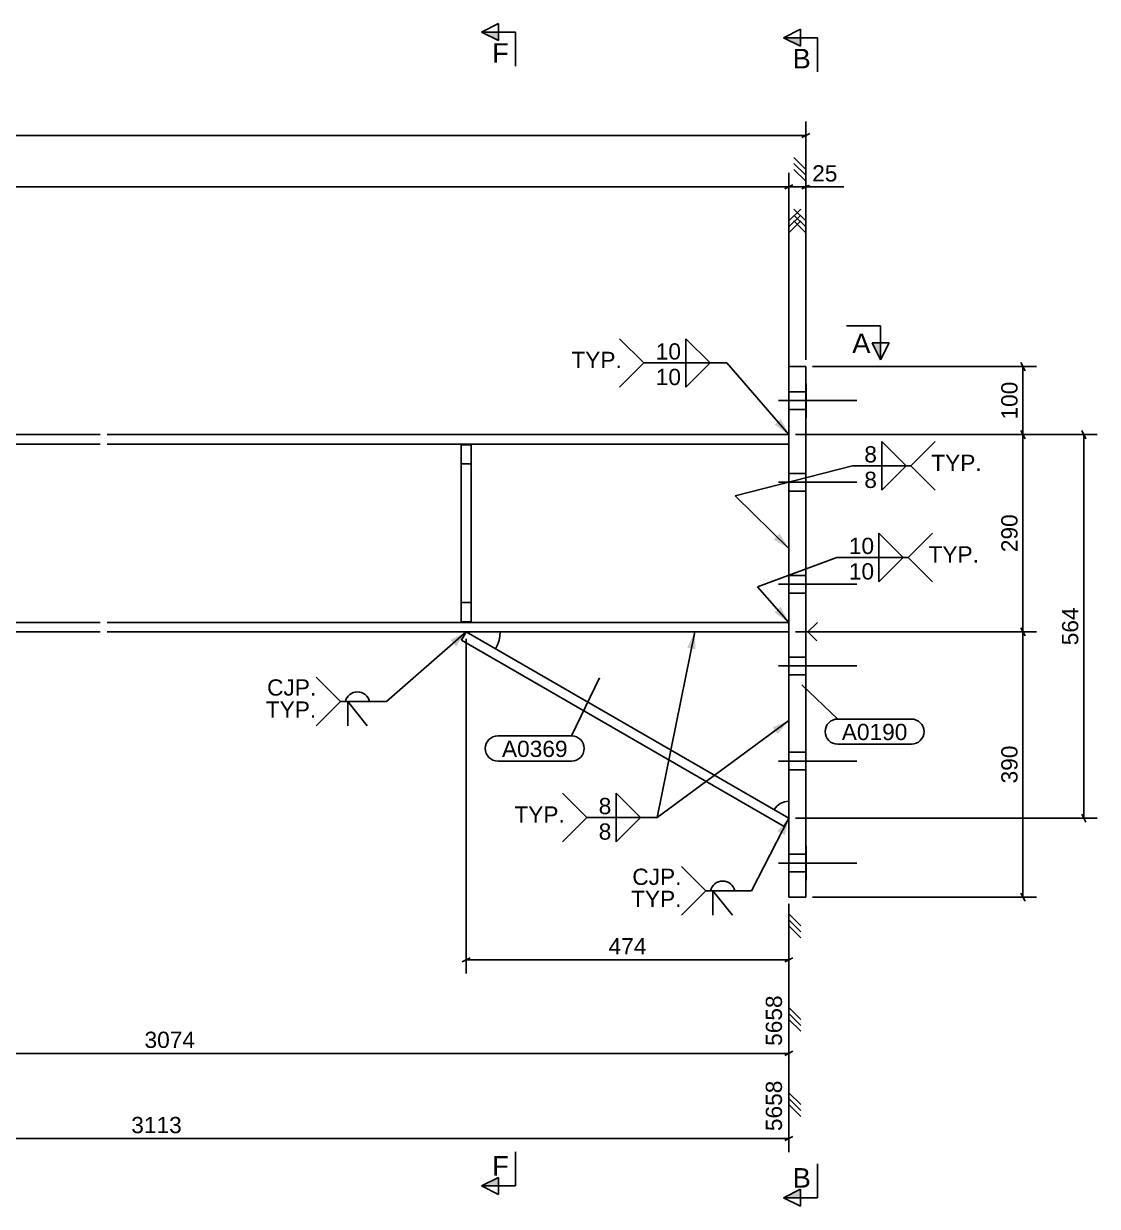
# Model space of a CAD drawing. Header units: millimetres. Extents: x -22 to 819, y -311 to 283.
# Drawn here: x 448.4 to 606.2, y -99 to 74.9 of the extents above; entities that cross this region are included whole.
import ezdxf

# ---------------------------------------------------------------- set-up
doc = ezdxf.new("R2010")
doc.units = ezdxf.units.MM
doc.linetypes.add('DXK_LINE_DOT2', pattern=[3.9198, 1.9599, -1.9599])
doc.styles.add('Arial', font='ARIAL.TTF', dxfattribs={"height": 0.2})

# ---------------------------------------------------------------- blocks, each defined once
blk = doc.blocks.new('Bolt-43751636-2616 - 2596')
at = {"color": 3, "linetype": 'Continuous'}
for p, q in [((559.36, 19.5), (570.86, 19.5)), ((559.36, 19.5), (570.86, 19.5)), ((560.86, 20.8), (563.36, 20.8)), ((560.86, 20.8), (563.36, 20.8)), ((560.86, 18.2), (563.36, 18.2)), ((560.86, 18.2), (563.36, 18.2)), ((560.86, 8.8), (563.36, 8.8)), ((560.86, 8.8), (563.36, 8.8)), ((559.36, 7.5), (570.86, 7.5)), ((559.36, 7.5), (570.86, 7.5)), ((560.86, 6.2), (563.36, 6.2)), ((560.86, 6.2), (563.36, 6.2)), ((560.86, -6.2), (563.36, -6.2)), ((560.86, -6.2), (563.36, -6.2)), ((559.36, -7.5), (570.86, -7.5)), ((559.36, -7.5), (570.86, -7.5)), ((560.86, -8.8), (563.36, -8.8)), ((560.86, -8.8), (563.36, -8.8)), ((560.86, -18.2), (563.36, -18.2)), ((560.86, -18.2), (563.36, -18.2)), ((559.36, -19.5), (570.86, -19.5)), ((559.36, -19.5), (570.86, -19.5)), ((560.86, -20.8), (563.36, -20.8)), ((560.86, -20.8), (563.36, -20.8)), ((560.86, -32.2), (563.36, -32.2)), ((560.86, -32.2), (563.36, -32.2)), ((559.36, -33.5), (570.86, -33.5)), ((559.36, -33.5), (570.86, -33.5)), ((560.86, -34.8), (563.36, -34.8)), ((560.86, -34.8), (563.36, -34.8)), ((559.36, -48.5), (570.86, -48.5)), ((559.36, -48.5), (570.86, -48.5)), ((560.86, -47.2), (563.36, -47.2)), ((560.86, -47.2), (563.36, -47.2)), ((560.86, -49.8), (563.36, -49.8)), ((560.86, -49.8), (563.36, -49.8))]:
    blk.add_line(p, q, dxfattribs=at)
blk = doc.blocks.new('Part-43751636-2630 - 2596')
at = {"linetype": 'Continuous'}
blk.add_hatch(color=2, dxfattribs=at).paths.add_polyline_path([(247.1, 14.5), (246.3, 15.9), (247.9, 15.9)])
at = {"color": 2, "linetype": 'Continuous'}
for p, q in [((247.1, 14.5), (246.3, 15.9)), ((246.3, 15.9), (247.9, 15.9)), ((247.9, 15.9), (247.1, 14.5)), ((375.33, 14.8), (373.93, 16.2)), ((375.33, 14.8), (376.63, 16.1)), ((317.33, 14.5), (217.1, 14.5)), ((459.63, 14.5), (318.33, 14.5)), ((560.86, 14.5), (460.63, 14.5)), ((317.33, 13.1), (217.1, 13.1)), ((459.63, 13.1), (318.33, 13.1)), ((560.86, 13.1), (460.63, 13.1)), ((317.33, -13.1), (217.1, -13.1)), ((459.63, -13.1), (318.33, -13.1)), ((560.86, -13.1), (460.63, -13.1)), ((317.33, -14.5), (217.1, -14.5)), ((459.63, -14.5), (318.33, -14.5)), ((560.86, -14.5), (460.63, -14.5))]:
    blk.add_line(p, q, dxfattribs=at)
at = {"color": 7, "linetype": 'DXK_LINE_DOT2'}
for p, q in [((217.1, -14.5), (217.1, 14.5)), ((560.86, 14.5), (560.86, -14.5))]:
    blk.add_line(p, q, dxfattribs=at)
at = {"color": 2, "linetype": 'Continuous'}
blk.add_circle((247.1, 15.4), 1, dxfattribs=at)
blk = doc.blocks.new('Part-43751636-2631 - 2596')
at = {"color": 7, "linetype": 'DXK_LINE_DOT2'}
for p, q in [((512.68, 13), (512.68, -13)), ((514.18, 13), (512.68, 13)), ((514.18, -13), (514.18, 13)), ((512.68, 10.2), (514.18, 10.2)), ((512.68, -10.2), (514.18, -10.2)), ((512.68, -13), (514.18, -13))]:
    blk.add_line(p, q, dxfattribs=at)
blk = doc.blocks.new('Part-43751636-2632 - 2596')
at = {"color": 2, "linetype": 'Continuous'}
for p, q in [((514.18, 13), (512.68, 13)), ((512.68, -13), (512.68, 13)), ((514.18, 13), (514.18, -13)), ((514.18, -13), (512.68, -13))]:
    blk.add_line(p, q, dxfattribs=at)
at = {"color": 7, "linetype": 'DXK_LINE_DOT2'}
for p, q in [((512.68, 10.2), (514.18, 10.2)), ((512.68, -10.2), (514.18, -10.2))]:
    blk.add_line(p, q, dxfattribs=at)
blk = doc.blocks.new('Part-43751636-2637 - 2596')
at = {"color": 2, "linetype": 'Continuous'}
for p, q in [((513.43, -14.5), (512.73, -15.71)), ((513.43, -14.5), (560.86, -41.88)), ((518.26, -15.79), (518.39, -15.15)), ((518.43, -14.5), (518.39, -15.15)), ((512.73, -15.71), (560.16, -43.1)), ((518.05, -16.41), (517.76, -17)), ((518.05, -16.41), (518.26, -15.79)), ((559.61, -39.72), (559.09, -40.12)), ((560.21, -39.47), (559.61, -39.72)), ((560.86, -39.38), (560.21, -39.47)), ((559.09, -40.12), (558.69, -40.63)), ((560.86, -41.88), (560.16, -43.1))]:
    blk.add_line(p, q, dxfattribs=at)
at = {"color": 7, "linetype": 'DXK_LINE_DOT2'}
for p, q in [((518.39, -15.15), (518.26, -15.79)), ((560.86, -14.5), (518.43, -14.5)), ((560.86, -39.38), (560.86, -14.5)), ((518.26, -15.79), (518.05, -16.41)), ((559.09, -40.12), (559.61, -39.72)), ((559.61, -39.72), (560.21, -39.47))]:
    blk.add_line(p, q, dxfattribs=at)
blk = doc.blocks.new('Part-43751636-2642 - 2596')
at = {"color": 2, "linetype": 'Continuous'}
for p, q in [((563.36, 24.5), (560.86, 24.5)), ((560.86, 24.5), (560.86, -53.5)), ((563.36, 24.5), (563.36, -53.5)), ((563.66, -14.5), (565.06, -13.1)), ((563.66, -14.5), (564.96, -15.8)), ((563.36, -53.5), (560.86, -53.5))]:
    blk.add_line(p, q, dxfattribs=at)
blk = doc.blocks.new('Surfacing-43751636-2700 - 2596')
at = {"color": 7, "linetype": 'Continuous'}
for p, q in [((563.36, -46), (563.41, -46)), ((563.41, -46), (563.41, -51)), ((563.36, -51), (563.41, -51))]:
    blk.add_line(p, q, dxfattribs=at)
at = {"color": 246, "linetype": 'DXK_LINE_DOT2'}
blk.add_line((563.36, -46), (563.36, -51), dxfattribs=at)
blk = doc.blocks.new('Surfacing-43751636-2705 - 2596')
at = {"color": 7, "linetype": 'Continuous'}
for p, q in [((563.36, -46), (563.41, -46)), ((563.41, -46), (563.41, -51)), ((563.36, -51), (563.41, -51))]:
    blk.add_line(p, q, dxfattribs=at)
at = {"color": 246, "linetype": 'DXK_LINE_DOT2'}
blk.add_line((563.36, -46), (563.36, -51), dxfattribs=at)
blk = doc.blocks.new('Surfacing-43751636-2710 - 2596')
at = {"color": 7, "linetype": 'Continuous'}
for p, q in [((563.36, 22), (563.41, 22)), ((563.41, 22), (563.41, 17)), ((563.36, 17), (563.41, 17))]:
    blk.add_line(p, q, dxfattribs=at)
at = {"color": 246, "linetype": 'DXK_LINE_DOT2'}
blk.add_line((563.36, 22), (563.36, 17), dxfattribs=at)
blk = doc.blocks.new('Surfacing-43751636-2715 - 2596')
at = {"color": 7, "linetype": 'Continuous'}
for p, q in [((563.36, 22), (563.41, 22)), ((563.41, 22), (563.41, 17)), ((563.36, 17), (563.41, 17))]:
    blk.add_line(p, q, dxfattribs=at)
at = {"color": 246, "linetype": 'DXK_LINE_DOT2'}
blk.add_line((563.36, 22), (563.36, 17), dxfattribs=at)
blk = doc.blocks.new('StraightDimension-43751636-5542 - 2596')
at = {"color": 7, "linetype": 'Continuous'}
for p, q in [((374.93, -30.5), (374.93, -91)), ((560.86, -54.5), (560.86, -91)), ((374.93, -82.25), (376.68, -84)), ((374.93, -82.25), (374.93, -85.75)), ((374.93, -83.13), (376.68, -84.87)), ((560.86, -82.25), (562.61, -84)), ((560.86, -82.25), (560.86, -85.75)), ((560.86, -83.13), (562.61, -84.87)), ((374.93, -84), (376.68, -85.75)), ((560.86, -84), (562.61, -85.75)), ((375.53, -88.7), (374.33, -89.3)), ((374.93, -89), (560.86, -89)), ((560.26, -89.3), (561.46, -88.7))]:
    blk.add_line(p, q, dxfattribs=at)
at = {"color": 0, "linetype": 'Continuous'}
blk.add_wipeout([(560.36, -79.99), (556.86, -79.99), (556.86, -88.4), (560.36, -88.4)], dxfattribs=at)
at = {"color": 0}
blk.add_wipeout([(472.1, -88.7), (472.1, -85.2), (463.69, -85.2), (463.69, -88.7)], dxfattribs=at)
at = {"color": 7, "linetype": 'Continuous', "style": 'Arial'}
blk.add_text('5658', height=2.388, rotation=90.0002, dxfattribs=at).set_placement((559.86, -87.9))
at = {"color": 7, "style": 'Arial'}
blk.add_text('3113', height=2.388, dxfattribs=at).set_placement((464.19, -88.2))
blk = doc.blocks.new('StraightDimension-43751636-2815 - 2596')
at = {"color": 7, "linetype": 'Continuous'}
for p, q in [((513.43, -15.5), (513.43, -64.71)), ((560.86, -54.5), (560.86, -64.71)), ((560.86, -55.96), (562.61, -57.71)), ((560.86, -55.96), (560.86, -59.46)), ((560.86, -56.83), (562.61, -58.58)), ((560.86, -57.71), (562.61, -59.46)), ((514.03, -62.41), (512.83, -63.01)), ((560.26, -63.01), (561.46, -62.41)), ((513.43, -62.71), (560.86, -62.71))]:
    blk.add_line(p, q, dxfattribs=at)
at = {"color": 0}
blk.add_wipeout([(540.42, -62.41), (540.42, -58.91), (533.86, -58.91), (533.86, -62.41)], dxfattribs=at)
at = {"color": 7, "style": 'Arial'}
blk.add_text('474', height=2.388, dxfattribs=at).set_placement((534.36, -61.91))
blk = doc.blocks.new('StraightDimension-43751636-2834 - 2596')
at = {"color": 7, "linetype": 'Continuous'}
for p, q in [((217.1, 15.5), (217.1, 52.97)), ((560.86, 15.5), (560.86, 52.97)), ((217.7, 51.22), (216.5, 50.62)), ((217.1, 50.92), (560.86, 50.92)), ((560.26, 50.62), (561.46, 51.22)), ((217.1, 45.92), (215.35, 47.67)), ((217.1, 44.17), (217.1, 47.67)), ((560.86, 45.92), (562.61, 47.67)), ((560.86, 44.17), (560.86, 47.67)), ((217.1, 45.04), (215.35, 46.79)), ((217.1, 44.17), (215.35, 45.92)), ((560.86, 45.04), (562.61, 46.79)), ((560.86, 44.17), (562.61, 45.92))]:
    blk.add_line(p, q, dxfattribs=at)
at = {"color": 0}
blk.add_wipeout([(393.19, 51.22), (393.19, 54.72), (384.77, 54.72), (384.77, 51.22)], dxfattribs=at)
at = {"color": 7, "style": 'Arial'}
blk.add_text('5658', height=2.388, dxfattribs=at).set_placement((385.27, 51.72))
blk = doc.blocks.new('StraightDimension-43751636-2840 - 2596')
at = {"color": 7, "linetype": 'Continuous'}
for p, q in [((560.86, 15.5), (560.86, 52.97)), ((563.36, 25.5), (563.36, 52.97)), ((560.26, 50.62), (561.46, 51.22)), ((560.86, 50.92), (563.36, 50.92)), ((563.96, 51.22), (562.76, 50.62)), ((560.86, 45.92), (562.61, 47.67)), ((560.86, 44.17), (560.86, 47.67)), ((563.36, 45.92), (561.61, 47.67)), ((563.36, 44.17), (563.36, 47.67)), ((560.86, 45.04), (562.61, 46.79)), ((560.86, 44.17), (562.61, 45.92)), ((563.36, 45.04), (561.61, 46.79)), ((563.36, 44.17), (561.61, 45.92))]:
    blk.add_line(p, q, dxfattribs=at)
at = {"color": 0}
blk.add_wipeout([(568.5, 51.22), (568.5, 54.72), (563.8, 54.72), (563.8, 51.22)], dxfattribs=at)
at = {"color": 7, "linetype": 'Continuous'}
blk.add_line((563.36, 50.92), (568.94, 50.92), dxfattribs=at)
blk.add_line((563.36, 50.92), (568.94, 50.92), dxfattribs=at)
at = {"color": 7, "style": 'Arial'}
blk.add_text('25', height=2.388, dxfattribs=at).set_placement((564.3, 51.72))
blk = doc.blocks.new('StraightDimension-43751636-2849 - 2596')
at = {"color": 7, "linetype": 'Continuous'}
for p, q in [((214.6, 25.5), (214.6, 60.55)), ((563.36, 25.5), (563.36, 60.55)), ((215.2, 58.8), (214, 58.2)), ((214.6, 58.5), (563.36, 58.5)), ((562.76, 58.2), (563.96, 58.8)), ((214.6, 53.5), (216.35, 55.25)), ((214.6, 51.75), (214.6, 55.25)), ((214.6, 52.63), (216.35, 54.37)), ((563.36, 53.5), (561.61, 55.25)), ((563.36, 52.63), (561.61, 54.37)), ((563.36, 51.75), (563.36, 55.25)), ((214.6, 51.75), (216.35, 53.5)), ((563.36, 51.75), (561.61, 53.5))]:
    blk.add_line(p, q, dxfattribs=at)
at = {"color": 0}
blk.add_wipeout([(393.19, 58.8), (393.19, 62.3), (384.77, 62.3), (384.77, 58.8)], dxfattribs=at)
at = {"color": 7, "style": 'Arial'}
blk.add_text('5708', height=2.388, dxfattribs=at).set_placement((385.27, 59.3))
blk = doc.blocks.new('StraightDimension-43751636-2886 - 2596')
at = {"color": 7, "linetype": 'Continuous'}
for p, q in [((561.86, 14.5), (606.22, 14.5)), ((604.52, 13.9), (603.92, 15.1)), ((604.22, -41.88), (604.22, 14.5)), ((603.92, -41.28), (604.52, -42.48)), ((561.86, -41.88), (606.22, -41.88))]:
    blk.add_line(p, q, dxfattribs=at)
at = {"color": 0}
blk.add_wipeout([(603.92, -10.41), (600.42, -10.41), (600.42, -16.97), (603.92, -16.97)], dxfattribs=at)
at = {"color": 7, "style": 'Arial'}
blk.add_text('564', height=2.388, rotation=90.0002, dxfattribs=at).set_placement((603.42, -16.47))
blk = doc.blocks.new('StraightDimension-43751636-5499 - 2596')
at = {"color": 7, "linetype": 'Continuous'}
for p, q in [((378.83, -24.5), (378.83, -78.47)), ((560.86, -54.5), (560.86, -78.47)), ((560.86, -69.72), (562.61, -71.47)), ((560.86, -69.72), (560.86, -73.22)), ((560.86, -70.6), (562.61, -72.35)), ((560.86, -71.47), (562.61, -73.22)), ((379.43, -76.17), (378.23, -76.77)), ((378.83, -76.47), (560.86, -76.47)), ((560.26, -76.77), (561.46, -76.17))]:
    blk.add_line(p, q, dxfattribs=at)
at = {"color": 0, "linetype": 'Continuous'}
blk.add_wipeout([(560.36, -67.46), (556.86, -67.46), (556.86, -75.87), (560.36, -75.87)], dxfattribs=at)
at = {"color": 0}
blk.add_wipeout([(474.05, -76.17), (474.05, -72.67), (465.64, -72.67), (465.64, -76.17)], dxfattribs=at)
at = {"color": 7, "linetype": 'Continuous', "style": 'Arial'}
blk.add_text('5658', height=2.388, rotation=90.0002, dxfattribs=at).set_placement((559.86, -75.37))
at = {"color": 7, "style": 'Arial'}
blk.add_text('3074', height=2.388, dxfattribs=at).set_placement((466.14, -75.67))
blk = doc.blocks.new('StraightDimension-43751636-9571 - 2596')
at = {"color": 7, "linetype": 'Continuous'}
for p, q in [((564.36, 24.5), (597.29, 24.5)), ((595.59, 23.9), (594.99, 25.1)), ((595.29, 14.5), (595.29, 24.5)), ((561.86, 14.5), (597.29, 14.5)), ((594.99, 15.1), (595.59, 13.9))]:
    blk.add_line(p, q, dxfattribs=at)
at = {"color": 0}
blk.add_wipeout([(594.99, 22.78), (591.49, 22.78), (591.49, 16.22), (594.99, 16.22)], dxfattribs=at)
at = {"color": 7, "style": 'Arial'}
blk.add_text('100', height=2.388, rotation=90.0002, dxfattribs=at).set_placement((594.49, 16.72))
blk = doc.blocks.new('StraightDimension-43751636-9572 - 2596')
at = {"color": 7, "linetype": 'Continuous'}
for p, q in [((561.86, 14.5), (597.29, 14.5)), ((595.59, 13.9), (594.99, 15.1)), ((595.29, -14.5), (595.29, 14.5)), ((594.99, -13.9), (595.59, -15.1)), ((561.86, -14.5), (597.29, -14.5))]:
    blk.add_line(p, q, dxfattribs=at)
at = {"color": 0}
blk.add_wipeout([(594.99, 3.28), (591.49, 3.28), (591.49, -3.28), (594.99, -3.28)], dxfattribs=at)
at = {"color": 7, "style": 'Arial'}
blk.add_text('290', height=2.388, rotation=90.0002, dxfattribs=at).set_placement((594.49, -2.78))
blk = doc.blocks.new('StraightDimension-43751636-9573 - 2596')
at = {"color": 7, "linetype": 'Continuous'}
for p, q in [((595.59, -15.1), (594.99, -13.9)), ((561.86, -14.5), (597.29, -14.5)), ((595.29, -53.5), (595.29, -14.5)), ((564.36, -53.5), (597.29, -53.5)), ((594.99, -52.9), (595.59, -54.1))]:
    blk.add_line(p, q, dxfattribs=at)
at = {"color": 0}
blk.add_wipeout([(594.99, -30.72), (591.49, -30.72), (591.49, -37.28), (594.99, -37.28)], dxfattribs=at)
at = {"color": 7, "style": 'Arial'}
blk.add_text('390', height=2.388, rotation=90.0002, dxfattribs=at).set_placement((594.49, -36.78))
blk = doc.blocks.new('Mark-43751636-2633 - 2596')
at = {"color": 0}
blk.add_wipeout([(528.33, -32.89), (528.33, -30.39), (518.69, -30.39), (518.69, -32.89)], dxfattribs=at)
blk.add_wipeout([(528.33, -32.89), (528.33, -30.39), (518.69, -30.39), (518.69, -32.89)], dxfattribs=at)
at = {"color": 3, "linetype": 'Continuous'}
for p, q in [((533.01, -21.28), (528.93, -29.79)), ((518.09, -29.79), (528.93, -29.79)), ((518.09, -33.49), (528.93, -33.49))]:
    blk.add_line(p, q, dxfattribs=at)
for centre, start, end in [((518.09, -31.64), 90, 270), ((528.93, -31.64), 270, 90)]:
    blk.add_arc(centre, 1.85, start, end, dxfattribs=at)
at = {"color": 3, "style": 'Arial'}
blk.add_text('A0369', height=2.388, dxfattribs=at).set_placement((518.69, -32.89))
blk = doc.blocks.new('Mark-43751636-2638 - 2596')
at = {"color": 0}
blk.add_wipeout([(578.29, -30.41), (578.29, -27.91), (568.65, -27.91), (568.65, -30.41)], dxfattribs=at)
blk.add_wipeout([(578.29, -30.41), (578.29, -27.91), (568.65, -27.91), (568.65, -30.41)], dxfattribs=at)
at = {"color": 3, "linetype": 'Continuous'}
for p, q in [((562.77, -22.3), (568.05, -27.31)), ((568.05, -27.31), (578.89, -27.31)), ((568.05, -31.01), (578.89, -31.01))]:
    blk.add_line(p, q, dxfattribs=at)
for centre, start, end in [((568.05, -29.16), 90, 270), ((578.89, -29.16), 270, 90)]:
    blk.add_arc(centre, 1.85, start, end, dxfattribs=at)
at = {"color": 3, "style": 'Arial'}
blk.add_text('A0190', height=2.388, dxfattribs=at).set_placement((568.65, -30.41))
blk = doc.blocks.new('WeldMark-43751636-3049 - 2596')
at = {"linetype": 'Continuous'}
blk.add_hatch(color=3, dxfattribs=at).paths.add_polyline_path([(559.7, 16.8), (560.86, 14.5), (558.75, 15.98)])
at = {"color": 3, "linetype": 'Continuous'}
for p, q in [((539.55, 25.04), (535.98, 28.61)), ((539.55, 25.04), (535.98, 21.47)), ((560.86, 14.5), (551.76, 25.04))]:
    blk.add_line(p, q, dxfattribs=at)
at = {"color": 0}
blk.add_wipeout([(545.21, 25.34), (545.21, 28.24), (541.1, 28.24), (541.1, 25.34)], dxfattribs=at)
at = {"color": 3, "linetype": 'Continuous'}
for p, q in [((549.29, 25.04), (545.72, 28.61)), ((545.72, 28.61), (545.72, 25.04)), ((545.72, 25.04), (549.29, 25.04))]:
    blk.add_line(p, q, dxfattribs=at)
at = {"color": 3, "style": 'Arial'}
blk.add_text('10', height=2.388, dxfattribs=at).set_placement((541.3, 25.54))
at = {"color": 0, "linetype": 'Continuous'}
blk.add_wipeout([(536.3, 24.29), (536.3, 26.79), (528.89, 26.79), (528.89, 24.29)], dxfattribs=at)
at = {"color": 3, "linetype": 'Continuous', "style": 'Arial'}
blk.add_text('TYP.', height=2.388, dxfattribs=at).set_placement((528.89, 24.29))
at = {"color": 0, "linetype": 'Continuous'}
blk.add_wipeout([(545.21, 21.59), (545.21, 24.49), (541.1, 24.49), (541.1, 21.59)], dxfattribs=at)
at = {"color": 3, "linetype": 'Continuous'}
for p, q in [((539.55, 25.04), (551.76, 25.04)), ((545.72, 25.04), (549.29, 25.04)), ((549.29, 25.04), (545.72, 21.47)), ((545.72, 21.47), (545.72, 25.04))]:
    blk.add_line(p, q, dxfattribs=at)
at = {"color": 3, "linetype": 'Continuous', "style": 'Arial'}
blk.add_text('10', height=2.388, dxfattribs=at).set_placement((541.3, 21.79))
blk = doc.blocks.new('SectionMark-43751636-2930 - 2596')
at = {"color": 6, "linetype": 'Continuous'}
for p, q in [((515.68, 73.68), (518.18, 74.93)), ((520.68, 73.68), (515.68, 73.68)), ((520.68, 73.68), (520.68, 68.68)), ((520.68, -95.95), (520.68, -90.95)), ((520.68, -95.95), (515.68, -95.95)), ((518.18, -97.2), (515.68, -95.95))]:
    blk.add_line(p, q, dxfattribs=at)
at = {"color": 0, "linetype": 'Continuous'}
for points in [[(519.68, 69.18), (519.68, 72.18), (517.24, 72.18), (517.24, 69.18)], [(519.68, -94.45), (519.68, -91.45), (517.24, -91.45), (517.24, -94.45)]]:
    blk.add_wipeout(points, dxfattribs=at)
at = {"linetype": 'Continuous'}
for points in [[(518.18, 73.68), (518.18, 72.43), (515.68, 73.68)], [(518.18, -94.7), (518.18, -95.95), (515.68, -95.95)]]:
    blk.add_hatch(color=6, dxfattribs=at).paths.add_polyline_path(points)
at = {"color": 6, "linetype": 'Continuous'}
for p, q in [((518.18, 72.43), (518.18, 74.93)), ((515.68, 73.68), (518.18, 72.43)), ((515.68, -95.95), (518.18, -94.7)), ((518.18, -94.7), (518.18, -97.2))]:
    blk.add_line(p, q, dxfattribs=at)
at = {"color": 6, "linetype": 'Continuous', "style": 'Arial'}
for p in [(517.24, 69.18), (517.24, -94.45)]:
    blk.add_text('F', height=2.87, dxfattribs=at).set_placement(p)
blk = doc.blocks.new('SectionMark-43751636-2948 - 2596')
at = {"color": 6, "linetype": 'Continuous'}
for p, q in [((574.36, 30.5), (569.36, 30.5)), ((574.36, 30.5), (574.36, 25.5)), ((575.61, 28), (574.36, 25.5))]:
    blk.add_line(p, q, dxfattribs=at)
at = {"color": 0, "linetype": 'Continuous'}
blk.add_wipeout([(572.86, 26.5), (572.86, 29.5), (570.19, 29.5), (570.19, 26.5)], dxfattribs=at)
at = {"linetype": 'Continuous'}
blk.add_hatch(color=6, dxfattribs=at).paths.add_polyline_path([(573.11, 28), (574.36, 28), (574.36, 25.5)])
at = {"color": 6, "linetype": 'Continuous'}
for p, q in [((573.11, 28), (575.61, 28)), ((574.36, 25.5), (573.11, 28))]:
    blk.add_line(p, q, dxfattribs=at)
at = {"color": 6, "linetype": 'Continuous', "style": 'Arial'}
blk.add_text('A', height=2.87, dxfattribs=at).set_placement((570.19, 26.5))
blk = doc.blocks.new('SectionMark-43751636-2956 - 2596')
at = {"color": 6, "linetype": 'Continuous'}
for p, q in [((560.09, 72.85), (562.59, 74.1)), ((565.09, 72.85), (560.09, 72.85)), ((565.09, 72.85), (565.09, 67.85)), ((565.09, -97.71), (565.09, -92.71)), ((565.09, -97.71), (560.09, -97.71)), ((562.59, -98.96), (560.09, -97.71))]:
    blk.add_line(p, q, dxfattribs=at)
at = {"color": 0, "linetype": 'Continuous'}
for points in [[(564.09, 68.35), (564.09, 71.35), (561.42, 71.35), (561.42, 68.35)], [(564.09, -96.21), (564.09, -93.21), (561.42, -93.21), (561.42, -96.21)]]:
    blk.add_wipeout(points, dxfattribs=at)
at = {"linetype": 'Continuous'}
for points in [[(562.59, 72.85), (562.59, 71.6), (560.09, 72.85)], [(562.59, -96.46), (562.59, -97.71), (560.09, -97.71)]]:
    blk.add_hatch(color=6, dxfattribs=at).paths.add_polyline_path(points)
at = {"color": 6, "linetype": 'Continuous'}
for p, q in [((562.59, 71.6), (562.59, 74.1)), ((560.09, 72.85), (562.59, 71.6)), ((560.09, -97.71), (562.59, -96.46)), ((562.59, -96.46), (562.59, -98.96))]:
    blk.add_line(p, q, dxfattribs=at)
at = {"color": 6, "linetype": 'Continuous', "style": 'Arial'}
for p in [(561.42, 68.35), (561.42, -96.21)]:
    blk.add_text('B', height=2.87, dxfattribs=at).set_placement(p)
blk = doc.blocks.new('WeldMark-43751636-2958 - 2596')
at = {"linetype": 'Continuous'}
blk.add_hatch(color=3, dxfattribs=at).paths.add_polyline_path([(559.67, -10.81), (560.86, -13.1), (558.74, -11.64)])
at = {"color": 3, "linetype": 'Continuous'}
for p, q in [((578.4, -3.55), (581.97, 0.02)), ((556.24, -7.87), (567.94, -3.55)), ((578.4, -3.55), (581.97, -7.12)), ((560.86, -13.1), (556.24, -7.87))]:
    blk.add_line(p, q, dxfattribs=at)
at = {"color": 0}
blk.add_wipeout([(573.6, -3.25), (573.6, -0.35), (569.49, -0.35), (569.49, -3.25)], dxfattribs=at)
at = {"color": 3, "linetype": 'Continuous'}
for p, q in [((577.68, -3.55), (574.11, 0.02)), ((574.11, 0.02), (574.11, -3.55)), ((574.11, -3.55), (577.68, -3.55))]:
    blk.add_line(p, q, dxfattribs=at)
at = {"color": 3, "style": 'Arial'}
blk.add_text('10', height=2.388, dxfattribs=at).set_placement((569.69, -3.05))
at = {"color": 0, "linetype": 'Continuous'}
blk.add_wipeout([(588.8, -4.3), (588.8, -1.8), (581.4, -1.8), (581.4, -4.3)], dxfattribs=at)
at = {"color": 3, "linetype": 'Continuous', "style": 'Arial'}
blk.add_text('TYP.', height=2.388, dxfattribs=at).set_placement((581.4, -4.3))
at = {"color": 0, "linetype": 'Continuous'}
blk.add_wipeout([(573.6, -7), (573.6, -4.1), (569.49, -4.1), (569.49, -7)], dxfattribs=at)
at = {"color": 3, "linetype": 'Continuous'}
for p, q in [((567.94, -3.55), (578.4, -3.55)), ((574.11, -3.55), (577.68, -3.55)), ((577.68, -3.55), (574.11, -7.12)), ((574.11, -7.12), (574.11, -3.55))]:
    blk.add_line(p, q, dxfattribs=at)
at = {"color": 3, "linetype": 'Continuous', "style": 'Arial'}
blk.add_text('10', height=2.388, dxfattribs=at).set_placement((569.69, -6.8))
blk = doc.blocks.new('WeldMark-43751636-2977 - 2596')
at = {"linetype": 'Continuous'}
blk.add_hatch(color=3, dxfattribs=at).paths.add_polyline_path([(559.51, -0.04), (560.86, -2.23), (558.64, -0.93)])
at = {"color": 3, "linetype": 'Continuous'}
for p, q in [((578.81, 9.91), (582.38, 13.48)), ((552.97, 5.5), (570.21, 9.91)), ((578.81, 9.91), (582.38, 6.34)), ((560.86, -2.23), (552.97, 5.5))]:
    blk.add_line(p, q, dxfattribs=at)
at = {"color": 0}
blk.add_wipeout([(574.01, 10.21), (574.01, 13.11), (571.76, 13.11), (571.76, 10.21)], dxfattribs=at)
at = {"color": 3, "linetype": 'Continuous'}
for p, q in [((578.1, 9.91), (574.53, 13.48)), ((574.53, 13.48), (574.53, 9.91)), ((574.53, 9.91), (578.1, 9.91))]:
    blk.add_line(p, q, dxfattribs=at)
at = {"color": 3, "style": 'Arial'}
blk.add_text('8', height=2.39, dxfattribs=at).set_placement((571.96, 10.41))
at = {"color": 0, "linetype": 'Continuous'}
blk.add_wipeout([(589.22, 9.16), (589.22, 11.66), (581.81, 11.66), (581.81, 9.16)], dxfattribs=at)
at = {"color": 3, "linetype": 'Continuous', "style": 'Arial'}
blk.add_text('TYP.', height=2.388, dxfattribs=at).set_placement((581.81, 9.16))
at = {"color": 0, "linetype": 'Continuous'}
blk.add_wipeout([(574.01, 6.46), (574.01, 9.36), (571.76, 9.36), (571.76, 6.46)], dxfattribs=at)
at = {"color": 3, "linetype": 'Continuous'}
for p, q in [((570.21, 9.91), (578.81, 9.91)), ((574.53, 9.91), (578.1, 9.91)), ((578.1, 9.91), (574.53, 6.34)), ((574.53, 6.34), (574.53, 9.91))]:
    blk.add_line(p, q, dxfattribs=at)
at = {"color": 3, "linetype": 'Continuous', "style": 'Arial'}
blk.add_text('8', height=2.39, dxfattribs=at).set_placement((571.96, 6.66))
blk = doc.blocks.new('WeldMark-43751636-2991 - 2596')
at = {"linetype": 'Continuous'}
blk.add_hatch(color=3, dxfattribs=at).paths.add_polyline_path([(559.16, -43.82), (560.86, -41.88), (560.28, -44.39)])
at = {"color": 3, "linetype": 'Continuous'}
for p, q in [((560.86, -41.88), (555.39, -52.57)), ((548.64, -52.57), (555.39, -52.57)), ((549.71, -52.57), (552.57, -56.14)), ((549.71, -52.57), (549.71, -56.14))]:
    blk.add_line(p, q, dxfattribs=at)
blk.add_arc((551.14, -52.97), 1.83, 12.6804, 167.3196, dxfattribs=at)
at = {"color": 0, "linetype": 'Continuous'}
blk.add_wipeout([(545.07, -51.7), (545.07, -49.2), (537.85, -49.2), (537.85, -51.7)], dxfattribs=at)
blk.add_wipeout([(545.07, -54.95), (545.07, -52.45), (537.67, -52.45), (537.67, -54.95)], dxfattribs=at)
at = {"color": 3, "linetype": 'Continuous'}
for q in [(545.07, -49), (545.07, -56.14)]:
    blk.add_line((548.64, -52.57), q, dxfattribs=at)
at = {"color": 3, "linetype": 'Continuous', "style": 'Arial'}
for s, p in [('CJP.', (537.85, -51.7)), ('TYP.', (537.67, -54.95))]:
    blk.add_text(s, height=2.388, dxfattribs=at).set_placement(p)
blk = doc.blocks.new('WeldMark-43751636-2998 - 2596')
at = {"linetype": 'Continuous'}
blk.add_hatch(color=3, dxfattribs=at).paths.add_polyline_path([(511.14, -15.67), (513.43, -14.5), (511.96, -16.62)])
at = {"color": 3, "linetype": 'Continuous'}
for p, q in [((513.43, -14.5), (501.7, -24.74)), ((494.95, -24.74), (501.7, -24.74)), ((496.02, -24.74), (498.88, -28.32)), ((496.02, -24.74), (496.02, -28.32))]:
    blk.add_line(p, q, dxfattribs=at)
blk.add_arc((497.45, -25.15), 1.83, 12.6804, 167.3196, dxfattribs=at)
at = {"color": 0, "linetype": 'Continuous'}
blk.add_wipeout([(491.38, -23.87), (491.38, -21.37), (484.16, -21.37), (484.16, -23.87)], dxfattribs=at)
blk.add_wipeout([(491.38, -27.12), (491.38, -24.62), (483.97, -24.62), (483.97, -27.12)], dxfattribs=at)
at = {"color": 3, "linetype": 'Continuous'}
for q in [(491.38, -21.17), (491.38, -28.32)]:
    blk.add_line((494.95, -24.74), q, dxfattribs=at)
at = {"color": 3, "linetype": 'Continuous', "style": 'Arial'}
for s, p in [('CJP.', (484.16, -23.87)), ('TYP.', (483.97, -27.12))]:
    blk.add_text(s, height=2.388, dxfattribs=at).set_placement(p)
blk = doc.blocks.new('WeldMark-43751636-3004 - 2596')
at = {"linetype": 'Continuous'}
for points in [[(545.92, -16.83), (547.03, -14.5), (547.15, -17.07)], [(558.48, -28.53), (560.86, -27.55), (559.22, -29.53)]]:
    blk.add_hatch(color=3, dxfattribs=at).paths.add_polyline_path(points)
at = {"color": 3, "linetype": 'Continuous'}
for p, q in [((547.03, -14.5), (541.52, -41.8)), ((560.86, -27.55), (541.52, -41.8)), ((531.16, -41.8), (527.59, -38.22)), ((531.16, -41.8), (527.59, -45.37))]:
    blk.add_line(p, q, dxfattribs=at)
at = {"color": 0}
blk.add_wipeout([(534.97, -41.5), (534.97, -38.6), (532.71, -38.6), (532.71, -41.5)], dxfattribs=at)
at = {"color": 3, "linetype": 'Continuous'}
for p, q in [((539.05, -41.8), (535.48, -38.22)), ((535.48, -38.22), (535.48, -41.8)), ((535.48, -41.8), (539.05, -41.8))]:
    blk.add_line(p, q, dxfattribs=at)
at = {"color": 3, "style": 'Arial'}
blk.add_text('8', height=2.39, dxfattribs=at).set_placement((532.91, -41.3))
at = {"color": 0, "linetype": 'Continuous'}
blk.add_wipeout([(527.91, -42.55), (527.91, -40.05), (520.51, -40.05), (520.51, -42.55)], dxfattribs=at)
at = {"color": 3, "linetype": 'Continuous', "style": 'Arial'}
blk.add_text('TYP.', height=2.388, dxfattribs=at).set_placement((520.51, -42.55))
at = {"color": 0, "linetype": 'Continuous'}
blk.add_wipeout([(534.97, -45.25), (534.97, -42.35), (532.71, -42.35), (532.71, -45.25)], dxfattribs=at)
at = {"color": 3, "linetype": 'Continuous'}
for p, q in [((531.16, -41.8), (541.52, -41.8)), ((535.48, -41.8), (539.05, -41.8)), ((539.05, -41.8), (535.48, -45.37)), ((535.48, -45.37), (535.48, -41.8))]:
    blk.add_line(p, q, dxfattribs=at)
at = {"color": 3, "linetype": 'Continuous', "style": 'Arial'}
blk.add_text('8', height=2.39, dxfattribs=at).set_placement((532.91, -45.05))

msp = doc.modelspace()

# ---------------------------------------------------------------- block references
for name in ['Part-43751636-2642 - 2596', 'Surfacing-43751636-2710 - 2596', 'Surfacing-43751636-2715 - 2596', 'Bolt-43751636-2616 - 2596', 'Part-43751636-2630 - 2596', 'Part-43751636-2631 - 2596', 'Part-43751636-2632 - 2596', 'Part-43751636-2637 - 2596', 'Surfacing-43751636-2700 - 2596', 'Surfacing-43751636-2705 - 2596']:
    msp.add_blockref(name, (0, 0))

# ---------------------------------------------------------------- next in the draw order: block references
for name in ['StraightDimension-43751636-2834 - 2596', 'StraightDimension-43751636-5542 - 2596']:
    msp.add_blockref(name, (0, 0))

# ---------------------------------------------------------------- next in the draw order: block references
for name in ['StraightDimension-43751636-2840 - 2596', 'StraightDimension-43751636-2815 - 2596']:
    msp.add_blockref(name, (0, 0))

# ---------------------------------------------------------------- next in the draw order: block references
for name in ['StraightDimension-43751636-2849 - 2596', 'StraightDimension-43751636-2886 - 2596']:
    msp.add_blockref(name, (0, 0))

# ---------------------------------------------------------------- next in the draw order: block references
for name in ['WeldMark-43751636-3049 - 2596', 'StraightDimension-43751636-9571 - 2596', 'StraightDimension-43751636-5499 - 2596']:
    msp.add_blockref(name, (0, 0))

# ---------------------------------------------------------------- next in the draw order: block references
for name in ['StraightDimension-43751636-9572 - 2596', 'WeldMark-43751636-2998 - 2596', 'Mark-43751636-2633 - 2596']:
    msp.add_blockref(name, (0, 0))

# ---------------------------------------------------------------- next in the draw order: block references
for name in ['SectionMark-43751636-2930 - 2596', 'StraightDimension-43751636-9573 - 2596']:
    msp.add_blockref(name, (0, 0))

# ---------------------------------------------------------------- next in the draw order: block references
for name in ['SectionMark-43751636-2948 - 2596', 'Mark-43751636-2638 - 2596']:
    msp.add_blockref(name, (0, 0))

# ---------------------------------------------------------------- next in the draw order: block references
msp.add_blockref('SectionMark-43751636-2956 - 2596', (0, 0))

# ---------------------------------------------------------------- next in the draw order: block references
for name in ['WeldMark-43751636-2958 - 2596', 'WeldMark-43751636-2991 - 2596']:
    msp.add_blockref(name, (0, 0))

# ---------------------------------------------------------------- next in the draw order: block references
for name in ['WeldMark-43751636-2977 - 2596', 'WeldMark-43751636-3004 - 2596']:
    msp.add_blockref(name, (0, 0))

doc.saveas('drawing.dxf')
